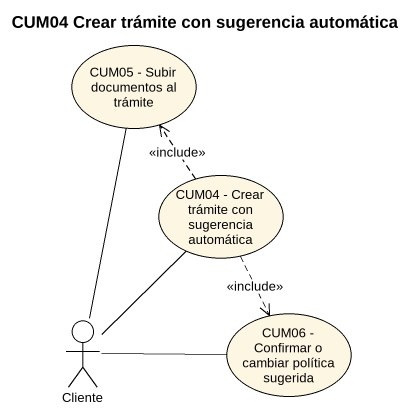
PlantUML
@startuml
title CUM04 Crear trámite con sugerencia automática
usecase "CUM05 - Subir documentos al trámite" as CUM05_Subir_documentos_al
usecase "CUM04 - Crear trámite con sugerencia automática" as CUM04_Crear_trámite_con
actor Cliente
usecase "CUM06 - Confirmar o cambiar política sugerida" as CUM06_Confirmar_o_cambiar
CUM05_Subir_documentos_al -- Cliente
CUM04_Crear_trámite_con .up.> CUM05_Subir_documentos_al : <<include>>
CUM04_Crear_trámite_con -- Cliente
CUM04_Crear_trámite_con ..> CUM06_Confirmar_o_cambiar : <<include>>
CUM06_Confirmar_o_cambiar -left- Cliente
@enduml
